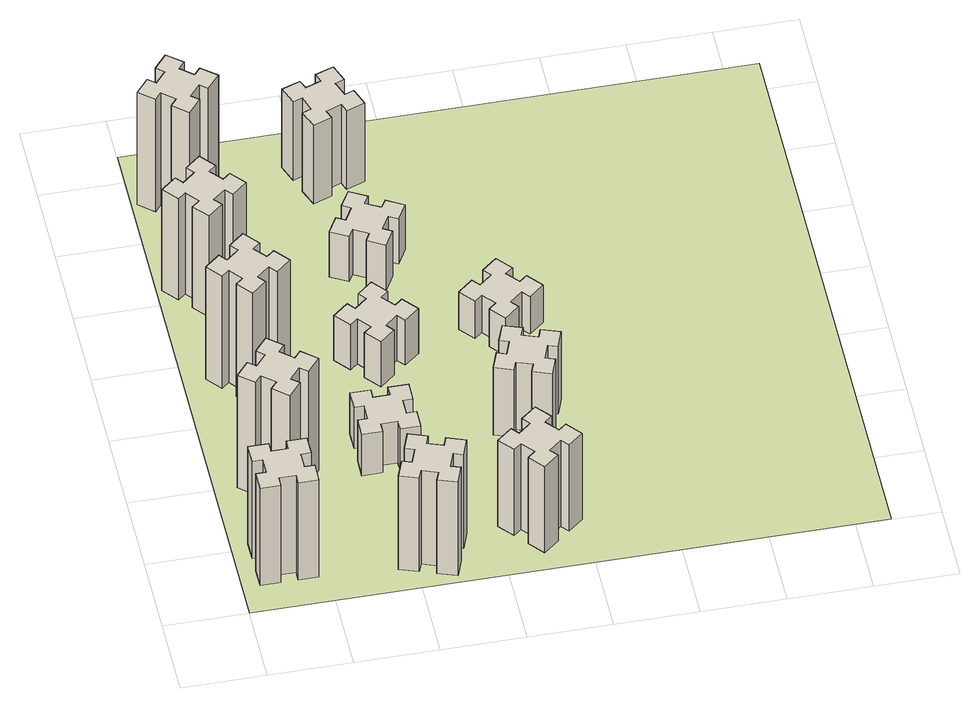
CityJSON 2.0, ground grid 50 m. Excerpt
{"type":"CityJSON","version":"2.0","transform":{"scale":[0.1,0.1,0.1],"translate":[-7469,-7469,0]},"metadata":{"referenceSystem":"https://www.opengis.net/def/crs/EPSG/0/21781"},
"CityObjects":{
"building1":{"type":"Building","attributes":{"class":"1000","function":"1000","usage":"1000","yearOfConstruction":2016,"roofType":"1000","measuredHeight":78,"storeysAboveGround":30,"storeysBelowGround":0},"geometry":[{"type":"Solid","lod":"1","boundaries":[[[[0,1,2,3,4,5,6,7,8,9,10,11,12,13,14,15,16,17,18,19]],[[17,16,20,21]],[[16,15,22,20]],[[15,14,23,22]],[[14,13,24,23]],[[13,12,25,24]],[[12,11,26,25]],[[11,10,27,26]],[[10,9,28,27]],[[9,8,29,28]],[[8,7,30,29]],[[7,6,31,30]],[[6,5,32,31]],[[5,4,33,32]],[[4,3,34,33]],[[3,2,35,34]],[[2,1,36,35]],[[1,0,37,36]],[[0,19,38,37]],[[19,18,39,38]],[[18,17,21,39]],[[24,25,26,27,28,29,30,31,32,33,34,35,36,37,38,39,21,20,22,23]]]]}]},
"building2":{"type":"Building","attributes":{"class":"1000","function":"1000","usage":"1000","yearOfConstruction":2016,"roofType":"1000","measuredHeight":90,"storeysAboveGround":30,"storeysBelowGround":0},"geometry":[{"type":"Solid","lod":"1","boundaries":[[[[40,41,42,43,44,45,46,47,48,49,50,51,52,53,54,55,56,57,58,59]],[[57,56,60,61]],[[56,55,62,60]],[[55,54,63,62]],[[54,53,64,63]],[[53,52,65,64]],[[52,51,66,65]],[[51,50,67,66]],[[50,49,68,67]],[[49,48,69,68]],[[48,47,70,69]],[[47,46,71,70]],[[46,45,72,71]],[[45,44,73,72]],[[44,43,74,73]],[[43,42,75,74]],[[42,41,76,75]],[[41,40,77,76]],[[40,59,78,77]],[[59,58,79,78]],[[58,57,61,79]],[[64,65,66,67,68,69,70,71,72,73,74,75,76,77,78,79,61,60,62,63]]]]}]},
"building3":{"type":"Building","attributes":{"class":"1000","function":"1000","usage":"1000","yearOfConstruction":2016,"roofType":"1000","measuredHeight":90,"storeysAboveGround":30,"storeysBelowGround":0},"geometry":[{"type":"Solid","lod":"1","boundaries":[[[[80,81,82,83,84,85,86,87,88,89,90,91,92,93,94,95,96,97,98,99]],[[97,96,100,101]],[[96,95,102,100]],[[95,94,103,102]],[[94,93,104,103]],[[93,92,105,104]],[[92,91,106,105]],[[91,90,107,106]],[[90,89,108,107]],[[89,88,109,108]],[[88,87,110,109]],[[87,86,111,110]],[[86,85,112,111]],[[85,84,113,112]],[[84,83,114,113]],[[83,82,115,114]],[[82,81,116,115]],[[81,80,117,116]],[[80,99,118,117]],[[99,98,119,118]],[[98,97,101,119]],[[104,105,106,107,108,109,110,111,112,113,114,115,116,117,118,119,101,100,102,103]]]]}]},
"building4":{"type":"Building","attributes":{"class":"1000","function":"1000","usage":"1000","yearOfConstruction":2016,"roofType":"1000","measuredHeight":81,"storeysAboveGround":30,"storeysBelowGround":0},"geometry":[{"type":"Solid","lod":"1","boundaries":[[[[120,121,122,123,124,125,126,127,128,129,130,131,132,133,134,135,136,137,138,139]],[[137,136,140,141]],[[136,135,142,140]],[[135,134,143,142]],[[134,133,144,143]],[[133,132,145,144]],[[132,131,146,145]],[[131,130,147,146]],[[130,129,148,147]],[[129,128,149,148]],[[128,127,150,149]],[[127,126,151,150]],[[126,125,152,151]],[[125,124,153,152]],[[124,123,154,153]],[[123,122,155,154]],[[122,121,156,155]],[[121,120,157,156]],[[120,139,158,157]],[[139,138,159,158]],[[138,137,141,159]],[[144,145,146,147,148,149,150,151,152,153,154,155,156,157,158,159,141,140,142,143]]]]}]},
"building5":{"type":"Building","attributes":{"class":"1000","function":"1000","usage":"1000","yearOfConstruction":2016,"roofType":"1000","measuredHeight":75,"storeysAboveGround":30,"storeysBelowGround":0},"geometry":[{"type":"Solid","lod":"1","boundaries":[[[[160,161,162,163,164,165,166,167,168,169,170,171,172,173,174,175,176,177,178,179]],[[177,176,180,181]],[[176,175,182,180]],[[175,174,183,182]],[[174,173,184,183]],[[173,172,185,184]],[[172,171,186,185]],[[171,170,187,186]],[[170,169,188,187]],[[169,168,189,188]],[[168,167,190,189]],[[167,166,191,190]],[[166,165,192,191]],[[165,164,193,192]],[[164,163,194,193]],[[163,162,195,194]],[[162,161,196,195]],[[161,160,197,196]],[[160,179,198,197]],[[179,178,199,198]],[[178,177,181,199]],[[184,185,186,187,188,189,190,191,192,193,194,195,196,197,198,199,181,180,182,183]]]]}]},
"building6":{"type":"Building","attributes":{"class":"1000","function":"1000","usage":"1000","yearOfConstruction":2016,"roofType":"1000","measuredHeight":90,"storeysAboveGround":30,"storeysBelowGround":0},"geometry":[{"type":"Solid","lod":"1","boundaries":[[[[200,201,202,203,204,205,206,207,208,209,210,211,212,213,214,215,216,217,218,219]],[[217,216,220,221]],[[216,215,222,220]],[[215,214,223,222]],[[214,213,224,223]],[[213,212,225,224]],[[212,211,226,225]],[[211,210,227,226]],[[210,209,228,227]],[[209,208,229,228]],[[208,207,230,229]],[[207,206,231,230]],[[206,205,232,231]],[[205,204,233,232]],[[204,203,234,233]],[[203,202,235,234]],[[202,201,236,235]],[[201,200,237,236]],[[200,219,238,237]],[[219,218,239,238]],[[218,217,221,239]],[[224,225,226,227,228,229,230,231,232,233,234,235,236,237,238,239,221,220,222,223]]]]}]},
"building7":{"type":"Building","attributes":{"class":"1000","function":"1000","usage":"1000","yearOfConstruction":2016,"roofType":"1000","measuredHeight":33,"storeysAboveGround":30,"storeysBelowGround":0},"geometry":[{"type":"Solid","lod":"1","boundaries":[[[[240,241,242,243,244,245,246,247,248,249,250,251,252,253,254,255,256,257,258,259]],[[257,256,260,261]],[[256,255,262,260]],[[255,254,263,262]],[[254,253,264,263]],[[253,252,265,264]],[[252,251,266,265]],[[251,250,267,266]],[[250,249,268,267]],[[249,248,269,268]],[[248,247,270,269]],[[247,246,271,270]],[[246,245,272,271]],[[245,244,273,272]],[[244,243,274,273]],[[243,242,275,274]],[[242,241,276,275]],[[241,240,277,276]],[[240,259,278,277]],[[259,258,279,278]],[[258,257,261,279]],[[264,265,266,267,268,269,270,271,272,273,274,275,276,277,278,279,261,260,262,263]]]]}]},
"building8":{"type":"Building","attributes":{"class":"1000","function":"1000","usage":"1000","yearOfConstruction":2016,"roofType":"1000","measuredHeight":36,"storeysAboveGround":30,"storeysBelowGround":0},"geometry":[{"type":"Solid","lod":"1","boundaries":[[[[280,281,282,283,284,285,286,287,288,289,290,291,292,293,294,295,296,297,298,299]],[[297,296,300,301]],[[296,295,302,300]],[[295,294,303,302]],[[294,293,304,303]],[[293,292,305,304]],[[292,291,306,305]],[[291,290,307,306]],[[290,289,308,307]],[[289,288,309,308]],[[288,287,310,309]],[[287,286,311,310]],[[286,285,312,311]],[[285,284,313,312]],[[284,283,314,313]],[[283,282,315,314]],[[282,281,316,315]],[[281,280,317,316]],[[280,299,318,317]],[[299,298,319,318]],[[298,297,301,319]],[[304,305,306,307,308,309,310,311,312,313,314,315,316,317,318,319,301,300,302,303]]]]}]},
"building9":{"type":"Building","attributes":{"class":"1000","function":"1000","usage":"1000","yearOfConstruction":2016,"roofType":"1000","measuredHeight":69,"storeysAboveGround":30,"storeysBelowGround":0},"geometry":[{"type":"Solid","lod":"1","boundaries":[[[[320,321,322,323,324,325,326,327,328,329,330,331,332,333,334,335,336,337,338,339]],[[337,336,340,341]],[[336,335,342,340]],[[335,334,343,342]],[[334,333,344,343]],[[333,332,345,344]],[[332,331,346,345]],[[331,330,347,346]],[[330,329,348,347]],[[329,328,349,348]],[[328,327,350,349]],[[327,326,351,350]],[[326,325,352,351]],[[325,324,353,352]],[[324,323,354,353]],[[323,322,355,354]],[[322,321,356,355]],[[321,320,357,356]],[[320,339,358,357]],[[339,338,359,358]],[[338,337,341,359]],[[344,345,346,347,348,349,350,351,352,353,354,355,356,357,358,359,341,340,342,343]]]]}]},
"building10":{"type":"Building","attributes":{"class":"1000","function":"1000","usage":"1000","yearOfConstruction":2016,"roofType":"1000","measuredHeight":36,"storeysAboveGround":30,"storeysBelowGround":0},"geometry":[{"type":"Solid","lod":"1","boundaries":[[[[360,361,362,363,364,365,366,367,368,369,370,371,372,373,374,375,376,377,378,379]],[[377,376,380,381]],[[376,375,382,380]],[[375,374,383,382]],[[374,373,384,383]],[[373,372,385,384]],[[372,371,386,385]],[[371,370,387,386]],[[370,369,388,387]],[[369,368,389,388]],[[368,367,390,389]],[[367,366,391,390]],[[366,365,392,391]],[[365,364,393,392]],[[364,363,394,393]],[[363,362,395,394]],[[362,361,396,395]],[[361,360,397,396]],[[360,379,398,397]],[[379,378,399,398]],[[378,377,381,399]],[[384,385,386,387,388,389,390,391,392,393,394,395,396,397,398,399,381,380,382,383]]]]}]},
"building11":{"type":"Building","attributes":{"class":"1000","function":"1000","usage":"1000","yearOfConstruction":2016,"roofType":"1000","measuredHeight":63,"storeysAboveGround":30,"storeysBelowGround":0},"geometry":[{"type":"Solid","lod":"1","boundaries":[[[[400,401,402,403,404,405,406,407,408,409,410,411,412,413,414,415,416,417,418,419]],[[417,416,420,421]],[[416,415,422,420]],[[415,414,423,422]],[[414,413,424,423]],[[413,412,425,424]],[[412,411,426,425]],[[411,410,427,426]],[[410,409,428,427]],[[409,408,429,428]],[[408,407,430,429]],[[407,406,431,430]],[[406,405,432,431]],[[405,404,433,432]],[[404,403,434,433]],[[403,402,435,434]],[[402,401,436,435]],[[401,400,437,436]],[[400,419,438,437]],[[419,418,439,438]],[[418,417,421,439]],[[424,425,426,427,428,429,430,431,432,433,434,435,436,437,438,439,421,420,422,423]]]]}]},
"building12":{"type":"Building","attributes":{"class":"1000","function":"1000","usage":"1000","yearOfConstruction":2016,"roofType":"1000","measuredHeight":54,"storeysAboveGround":30,"storeysBelowGround":0},"geometry":[{"type":"Solid","lod":"1","boundaries":[[[[440,441,442,443,444,445,446,447,448,449,450,451,452,453,454,455,456,457,458,459]],[[457,456,460,461]],[[456,455,462,460]],[[455,454,463,462]],[[454,453,464,463]],[[453,452,465,464]],[[452,451,466,465]],[[451,450,467,466]],[[450,449,468,467]],[[449,448,469,468]],[[448,447,470,469]],[[447,446,471,470]],[[446,445,472,471]],[[445,444,473,472]],[[444,443,474,473]],[[443,442,475,474]],[[442,441,476,475]],[[441,440,477,476]],[[440,459,478,477]],[[459,458,479,478]],[[458,457,461,479]],[[464,465,466,467,468,469,470,471,472,473,474,475,476,477,478,479,461,460,462,463]]]]}]},
"building13":{"type":"Building","attributes":{"class":"1000","function":"1000","usage":"1000","yearOfConstruction":2016,"roofType":"1000","measuredHeight":30,"storeysAboveGround":30,"storeysBelowGround":0},"geometry":[{"type":"Solid","lod":"1","boundaries":[[[[480,481,482,483,484,485,486,487,488,489,490,491,492,493,494,495,496,497,498,499]],[[497,496,500,501]],[[496,495,502,500]],[[495,494,503,502]],[[494,493,504,503]],[[493,492,505,504]],[[492,491,506,505]],[[491,490,507,506]],[[490,489,508,507]],[[489,488,509,508]],[[488,487,510,509]],[[487,486,511,510]],[[486,485,512,511]],[[485,484,513,512]],[[484,483,514,513]],[[483,482,515,514]],[[482,481,516,515]],[[481,480,517,516]],[[480,499,518,517]],[[499,498,519,518]],[[498,497,501,519]],[[504,505,506,507,508,509,510,511,512,513,514,515,516,517,518,519,501,500,502,503]]]]}]},
"landuse1":{"type":"LandUse","attributes":{"name":"plot1","function":"1010"},"geometry":[{"type":"MultiSurface","lod":"1","boundaries":[[[520,521,522,523]]]}]}
},
"vertices":[
[165,425,0],[165,325,0],[105,325,0],[105,205,0],[225,205,0],[225,265,0],[325,265,0],[325,205,0],[445,205,0],[445,325,0],[385,325,0],[385,425,0],[445,425,0],[445,545,0],[325,545,0],[325,485,0],[225,485,0],[225,545,0],[105,545,0],[105,425,0],[225,485,780],[225,545,780],[325,485,780],[325,545,780],[445,545,780],[445,425,780],[385,425,780],[385,325,780],[445,325,780],[445,205,780],[325,205,780],[325,265,780],[225,265,780],[225,205,780],[105,205,780],[105,325,780],[165,325,780],[165,425,780],[105,425,780],[105,545,780],
[484,1067,0],[408,1132,0],[446,1178,0],[354,1255,0],[277,1163,0],[323,1124,0],[259,1048,0],[213,1086,0],[136,994,0],[228,917,0],[266,963,0],[343,899,0],[304,853,0],[396,776,0],[473,868,0],[427,906,0],[492,983,0],[538,944,0],[615,1036,0],[523,1113,0],[492,983,900],[538,944,900],[427,906,900],[473,868,900],[396,776,900],[304,853,900],[343,899,900],[266,963,900],[228,917,900],[136,994,900],[213,1086,900],[259,1048,900],[323,1124,900],[277,1163,900],[354,1255,900],[446,1178,900],[408,1132,900],[484,1067,900],[523,1113,900],[615,1036,900],
[492,1888,0],[427,1964,0],[473,2003,0],[396,2095,0],[304,2018,0],[343,1972,0],[266,1907,0],[228,1953,0],[136,1876,0],[213,1784,0],[259,1823,0],[323,1746,0],[277,1708,0],[354,1616,0],[446,1693,0],[408,1739,0],[484,1803,0],[523,1757,0],[615,1834,0],[538,1926,0],[484,1803,900],[523,1757,900],[408,1739,900],[446,1693,900],[354,1616,900],[277,1708,900],[323,1746,900],[259,1823,900],[213,1784,900],[136,1876,900],[228,1953,900],[266,1907,900],[343,1972,900],[304,2018,900],[396,2095,900],[473,2003,900],[427,1964,900],[492,1888,900],[538,1926,900],[615,1834,900],
[243,2712,0],[166,2647,0],[128,2693,0],[36,2616,0],[113,2524,0],[159,2563,0],[223,2486,0],[177,2448,0],[254,2356,0],[346,2433,0],[308,2479,0],[384,2543,0],[423,2497,0],[515,2574,0],[438,2666,0],[392,2628,0],[327,2704,0],[373,2743,0],[296,2835,0],[204,2758,0],[327,2704,810],[373,2743,810],[392,2628,810],[438,2666,810],[515,2574,810],[423,2497,810],[384,2543,810],[308,2479,810],[346,2433,810],[254,2356,810],[177,2448,810],[223,2486,810],[159,2563,810],[113,2524,810],[36,2616,810],[128,2693,810],[166,2647,810],[243,2712,810],[204,2758,810],[296,2835,810],
[1029,360,0],[995,266,0],[939,287,0],[897,174,0],[1010,133,0],[1031,189,0],[1125,155,0],[1104,99,0],[1217,57,0],[1258,170,0],[1202,191,0],[1236,285,0],[1292,264,0],[1333,377,0],[1220,418,0],[1200,362,0],[1106,396,0],[1127,452,0],[1014,493,0],[973,380,0],[1106,396,750],[1127,452,750],[1200,362,750],[1220,418,750],[1333,377,750],[1292,264,750],[1236,285,750],[1202,191,750],[1258,170,750],[1217,57,750],[1104,99,750],[1125,155,750],[1031,189,750],[1010,133,750],[897,174,750],[939,287,750],[995,266,750],[1029,360,750],[973,380,750],[1014,493,750],
[384,3387,0],[308,3452,0],[346,3498,0],[254,3575,0],[177,3483,0],[223,3444,0],[159,3368,0],[113,3406,0],[36,3314,0],[128,3237,0],[166,3283,0],[243,3219,0],[204,3173,0],[296,3096,0],[373,3188,0],[327,3226,0],[392,3303,0],[438,3264,0],[515,3356,0],[423,3433,0],[392,3303,900],[438,3264,900],[327,3226,900],[373,3188,900],[296,3096,900],[204,3173,900],[243,3219,900],[166,3283,900],[128,3237,900],[36,3314,900],[113,3406,900],[159,3368,900],[223,3444,900],[177,3483,900],[254,3575,900],[346,3498,900],[308,3452,900],[384,3387,900],[423,3433,900],[515,3356,900],
[905,1165,0],[905,1065,0],[845,1065,0],[845,945,0],[965,945,0],[965,1005,0],[1065,1005,0],[1065,945,0],[1185,945,0],[1185,1065,0],[1125,1065,0],[1125,1165,0],[1185,1165,0],[1185,1285,0],[1065,1285,0],[1065,1225,0],[965,1225,0],[965,1285,0],[845,1285,0],[845,1165,0],[965,1225,330],[965,1285,330],[1065,1225,330],[1065,1285,330],[1185,1285,330],[1185,1165,330],[1125,1165,330],[1125,1065,330],[1185,1065,330],[1185,945,330],[1065,945,330],[1065,1005,330],[965,1005,330],[965,945,330],[845,945,330],[845,1065,330],[905,1065,330],[905,1165,330],[845,1165,330],[845,1285,330],
[1083,1972,0],[1006,1907,0],[968,1953,0],[876,1876,0],[953,1784,0],[999,1823,0],[1063,1746,0],[1017,1708,0],[1094,1616,0],[1186,1693,0],[1148,1739,0],[1224,1803,0],[1263,1757,0],[1355,1834,0],[1278,1926,0],[1232,1888,0],[1167,1964,0],[1213,2003,0],[1136,2095,0],[1044,2018,0],[1167,1964,360],[1213,2003,360],[1232,1888,360],[1278,1926,360],[1355,1834,360],[1263,1757,360],[1224,1803,360],[1148,1739,360],[1186,1693,360],[1094,1616,360],[1017,1708,360],[1063,1746,360],[999,1823,360],[953,1784,360],[876,1876,360],[968,1953,360],[1006,1907,360],[1083,1972,360],[1044,2018,360],[1136,2095,360],
[1639,343,0],[1703,266,0],[1657,228,0],[1734,136,0],[1826,213,0],[1788,259,0],[1864,323,0],[1903,277,0],[1995,354,0],[1918,446,0],[1872,408,0],[1807,484,0],[1853,523,0],[1776,615,0],[1684,538,0],[1723,492,0],[1646,427,0],[1608,473,0],[1516,396,0],[1593,304,0],[1646,427,690],[1608,473,690],[1723,492,690],[1684,538,690],[1776,615,690],[1853,523,690],[1807,484,690],[1872,408,690],[1918,446,690],[1995,354,690],[1903,277,690],[1864,323,690],[1788,259,690],[1826,213,690],[1734,136,690],[1657,228,690],[1703,266,690],[1639,343,690],[1593,304,690],[1516,396,690],
[1314,2666,0],[1227,2716,0],[1257,2768,0],[1153,2828,0],[1093,2724,0],[1145,2694,0],[1095,2607,0],[1043,2637,0],[983,2533,0],[1087,2473,0],[1117,2525,0],[1204,2475,0],[1174,2423,0],[1278,2363,0],[1338,2467,0],[1286,2497,0],[1336,2584,0],[1388,2554,0],[1448,2658,0],[1344,2718,0],[1336,2584,360],[1388,2554,360],[1286,2497,360],[1338,2467,360],[1278,2363,360],[1174,2423,360],[1204,2475,360],[1117,2525,360],[1087,2473,360],[983,2533,360],[1043,2637,360],[1095,2607,360],[1145,2694,360],[1093,2724,360],[1153,2828,360],[1257,2768,360],[1227,2716,360],[1314,2666,360],[1344,2718,360],[1448,2658,360],
[1125,3456,0],[1031,3422,0],[1010,3478,0],[897,3437,0],[939,3324,0],[995,3345,0],[1029,3251,0],[973,3230,0],[1014,3117,0],[1127,3159,0],[1106,3215,0],[1200,3249,0],[1220,3193,0],[1333,3234,0],[1292,3347,0],[1236,3326,0],[1202,3420,0],[1258,3440,0],[1217,3553,0],[1104,3512,0],[1202,3420,630],[1258,3440,630],[1236,3326,630],[1292,3347,630],[1333,3234,630],[1220,3193,630],[1200,3249,630],[1106,3215,630],[1127,3159,630],[1014,3117,630],[973,3230,630],[1029,3251,630],[995,3345,630],[939,3324,630],[897,3437,630],[1010,3478,630],[1031,3422,630],[1125,3456,630],[1104,3512,630],[1217,3553,630],
[1769,1300,0],[1735,1206,0],[1679,1227,0],[1637,1114,0],[1750,1073,0],[1771,1129,0],[1865,1095,0],[1844,1039,0],[1957,997,0],[1998,1110,0],[1942,1131,0],[1976,1225,0],[2032,1204,0],[2073,1317,0],[1960,1358,0],[1940,1302,0],[1846,1336,0],[1867,1392,0],[1754,1433,0],[1713,1320,0],[1846,1336,540],[1867,1392,540],[1940,1302,540],[1960,1358,540],[2073,1317,540],[2032,1204,540],[1976,1225,540],[1942,1131,540],[1998,1110,540],[1957,997,540],[1844,1039,540],[1865,1095,540],[1771,1129,540],[1750,1073,540],[1637,1114,540],[1679,1227,540],[1735,1206,540],[1769,1300,540],[1713,1320,540],[1754,1433,540],
[1972,1988,0],[1907,2064,0],[1953,2103,0],[1876,2195,0],[1784,2118,0],[1823,2072,0],[1746,2007,0],[1708,2053,0],[1616,1976,0],[1693,1884,0],[1739,1923,0],[1803,1846,0],[1757,1808,0],[1834,1716,0],[1926,1793,0],[1888,1839,0],[1964,1903,0],[2003,1857,0],[2095,1934,0],[2018,2026,0],[1964,1903,300],[2003,1857,300],[1888,1839,300],[1926,1793,300],[1834,1716,300],[1757,1808,300],[1803,1846,300],[1739,1923,300],[1693,1884,300],[1616,1976,300],[1708,2053,300],[1746,2007,300],[1823,2072,300],[1784,2118,300],[1876,2195,300],[1953,2103,300],[1907,2064,300],[1972,1988,300],[2018,2026,300],[2095,1934,300],
[5,3705,0],[3705,3705,0],[3705,5,0],[5,5,0]
]}
